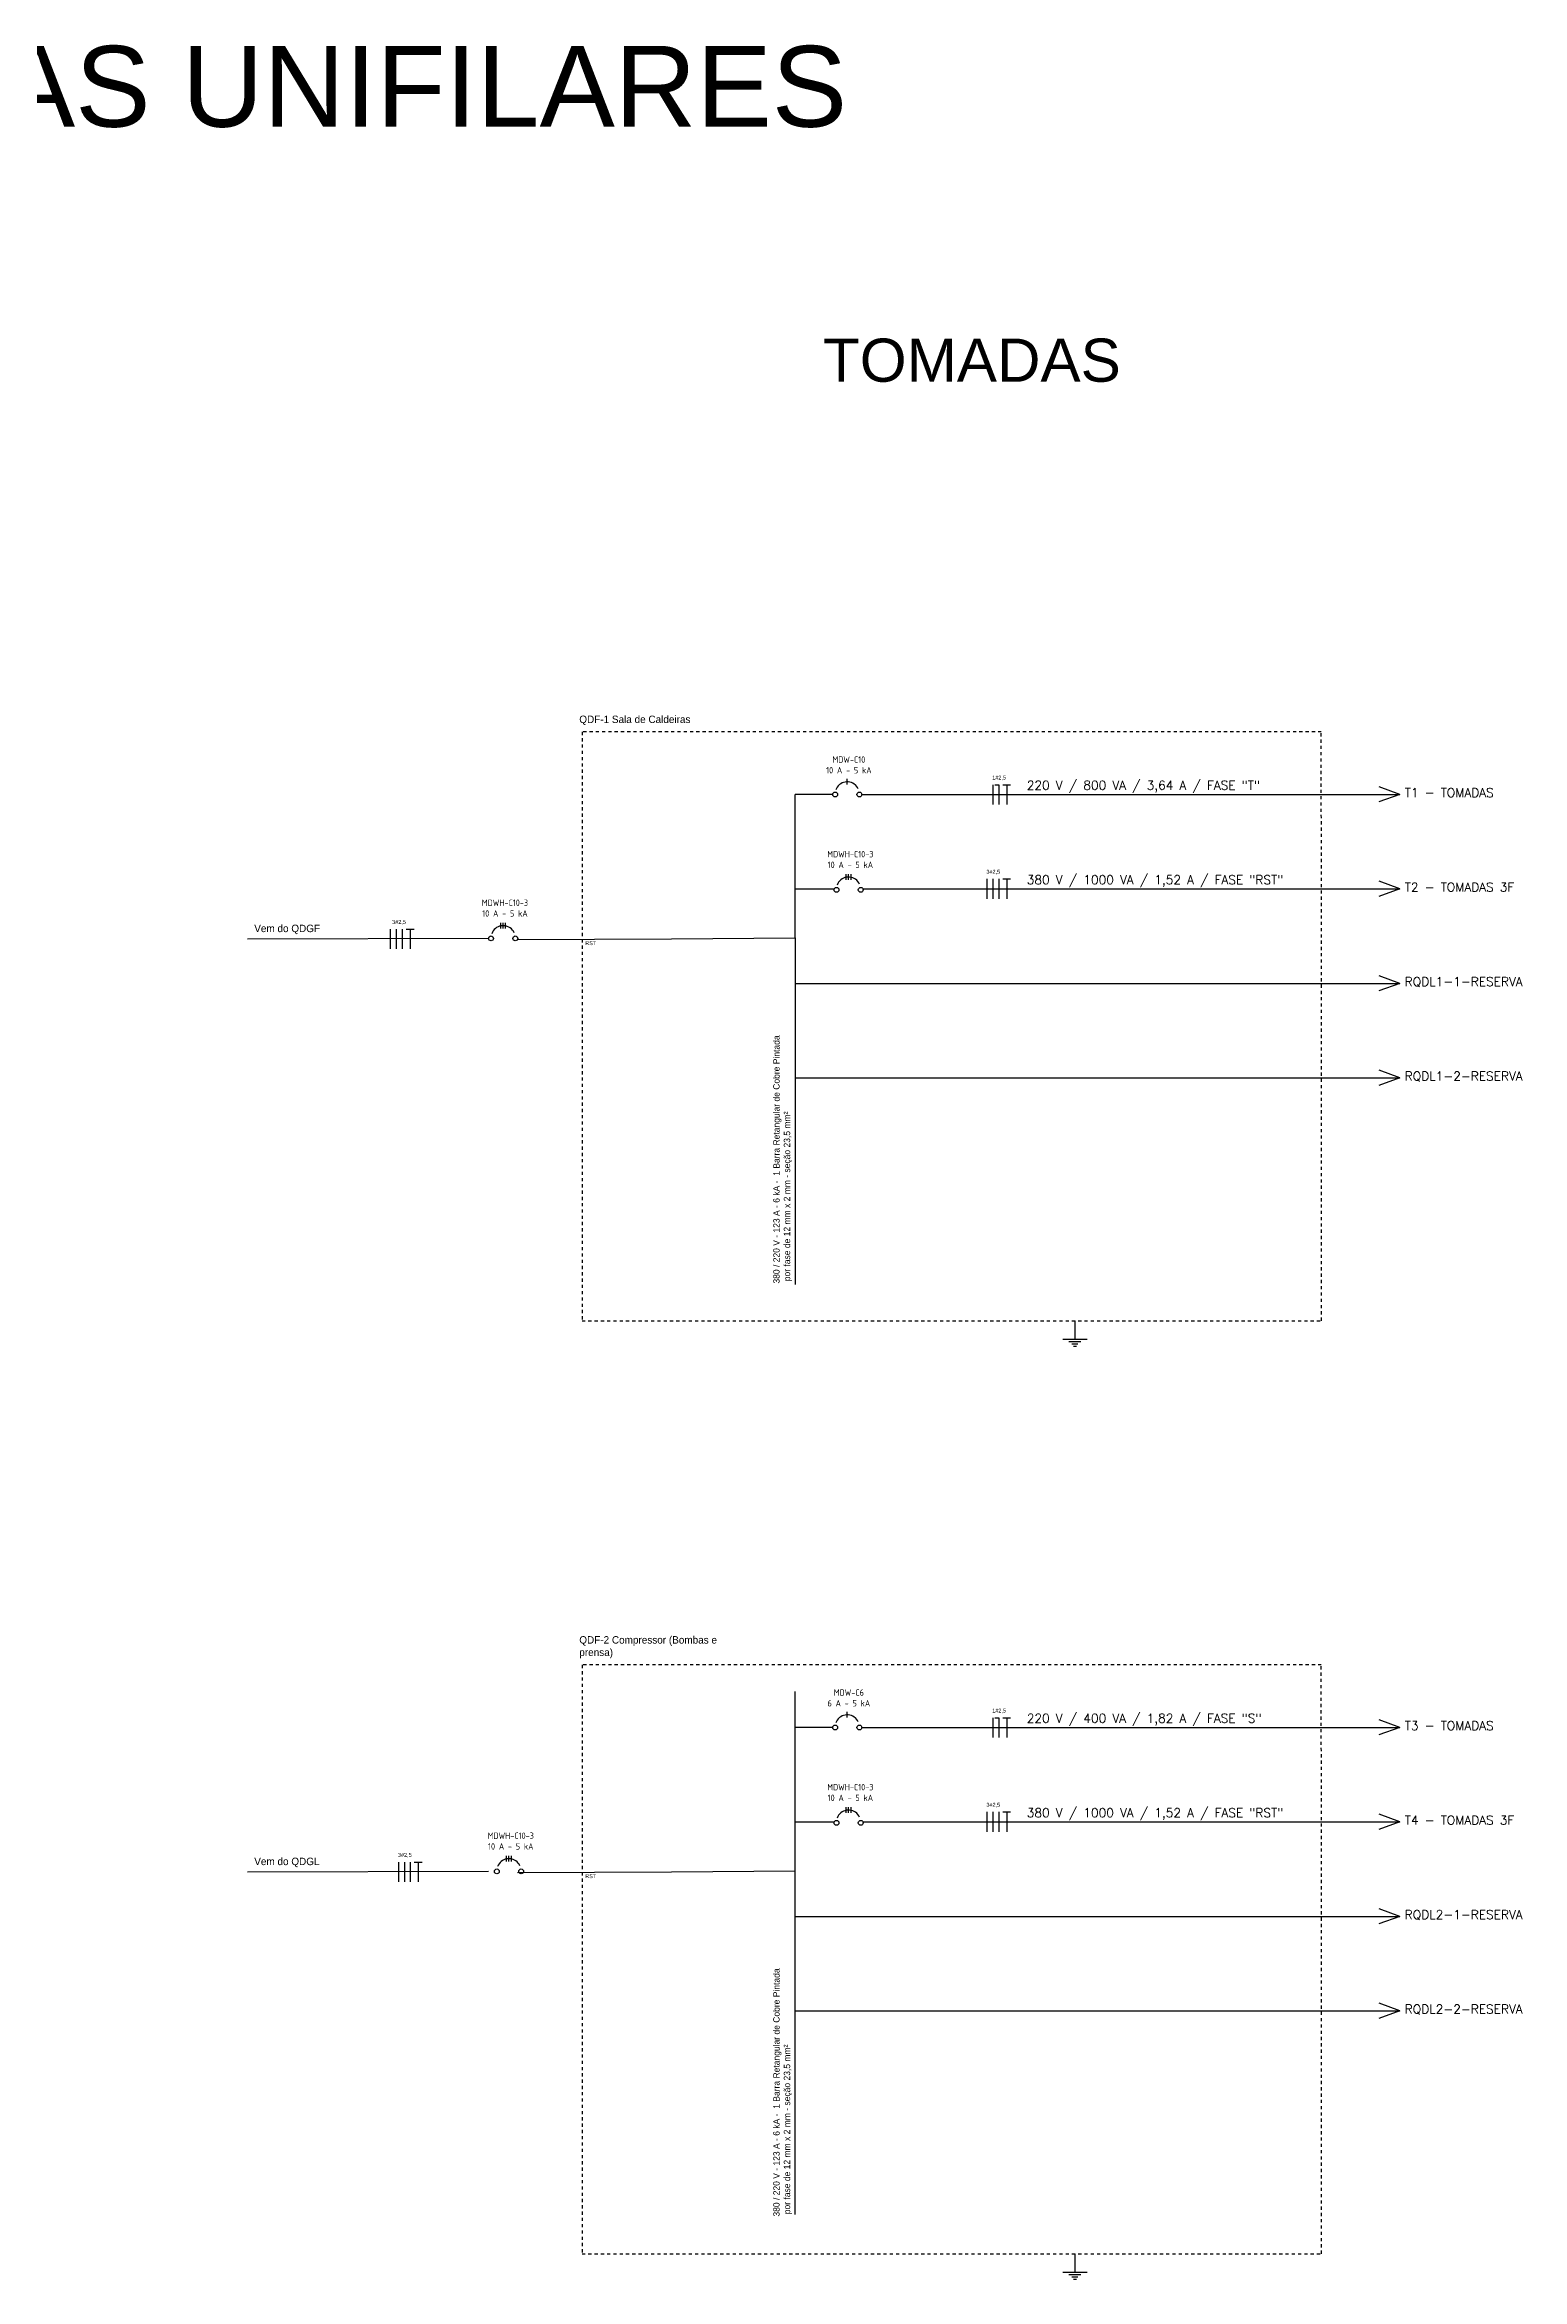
# Model space of a CAD drawing. Extents: x 196 to 565, y -49 to 207.
# Drawn here: x 517.1 to 564.2, y 135.4 to 206.5 of the extents above; entities that cross this region are included whole.
import ezdxf

# ---------------------------------------------------------------- set-up
doc = ezdxf.new("R2010")
doc.units = 0
doc.header["$MEASUREMENT"] = 0
doc.linetypes.add('DASHED2', pattern=[0.375, 0.25, -0.125])
for name, color, linetype in [('_ARQ-TEXTO', 4, 'CONTINUOUS'), ('ELET_UNIFILAR_TEXTO', 4, 'CONTINUOUS'), ('ELET_UNIFILAR_TEXTO2', 4, 'CONTINUOUS'), ('ELT_UNIFILAR_DESENHO', 5, 'CONTINUOUS')]:
    doc.layers.add(name, color=color, linetype=linetype)
doc.styles.add('ARIAL', font='arial.ttf')
doc.styles.add('ROMANS', font='romans')

msp = doc.modelspace()

# ---------------------------------------------------------------- linework, layer by layer
at = {"layer": 'ELT_UNIFILAR_DESENHO', "linetype": 'DASHED2', "ltscale": 0.05}
for p, q in [((557.761, 184.64), (534.222, 184.64)), ((534.222, 184.64), (534.222, 165.897)), ((557.769, 165.897), (557.761, 184.64)), ((534.222, 165.897), (557.769, 165.897)), ((557.761, 154.94), (534.222, 154.94)), ((534.222, 154.94), (534.222, 136.197)), ((557.769, 136.197), (557.761, 154.94)), ((534.222, 136.197), (557.769, 136.197))]:
    msp.add_line(p, q, dxfattribs=at)
at = {"layer": 'ELT_UNIFILAR_DESENHO'}
for p, q in [((542.668, 182.962), (542.668, 183.142)), ((547.301, 182.961), (547.301, 182.329)), ((547.365, 182.961), (547.491, 182.961)), ((547.491, 182.961), (547.491, 182.329)), ((547.616, 182.961), (547.869, 182.961)), ((547.743, 182.961), (547.743, 182.329)), ((560.258, 182.652), (559.607, 182.893)), ((542.205, 182.652), (541.011, 182.652)), ((543.131, 182.652), (560.258, 182.652)), ((560.258, 182.652), (559.597, 182.411)), ((542.632, 179.929), (542.632, 180.109)), ((542.709, 179.929), (542.709, 180.109)), ((542.787, 179.929), (542.787, 180.109)), ((541.011, 179.645), (542.253, 179.645)), ((543.167, 179.645), (560.258, 179.645)), ((547.112, 179.961), (547.112, 179.329)), ((547.301, 179.961), (547.301, 179.329)), ((547.491, 179.961), (547.491, 179.329)), ((547.616, 179.961), (547.869, 179.961)), ((547.743, 179.961), (547.743, 179.329)), ((560.258, 179.645), (559.597, 179.403)), ((560.258, 179.645), (559.607, 179.885)), ((531.634, 178.382), (531.634, 178.562)), ((531.711, 178.382), (531.711, 178.562)), ((531.788, 178.382), (531.788, 178.562)), ((523.573, 178.05), (531.248, 178.073)), ((528.117, 178.366), (528.117, 177.734)), ((528.307, 178.366), (528.307, 177.734)), ((528.496, 178.366), (528.496, 177.734)), ((528.622, 178.366), (528.874, 178.366)), ((528.748, 178.366), (528.748, 177.734)), ((532.168, 178.036), (537.076, 178.05)), ((537.076, 178.05), (541.011, 178.087)), ((541.011, 176.637), (560.258, 176.637)), ((560.258, 176.637), (559.597, 176.395)), ((560.258, 176.637), (559.607, 176.878)), ((541.011, 173.629), (560.258, 173.629)), ((560.258, 173.629), (559.597, 173.388)), ((560.258, 173.629), (559.607, 173.87)), ((549.916, 165.897), (549.916, 165.315)), ((549.53, 165.315), (550.302, 165.315)), ((549.723, 165.238), (550.109, 165.238)), ((549.82, 165.16), (550.013, 165.16)), ((549.868, 165.083), (549.964, 165.083)), ((541.011, 137.446), (541.011, 154.096)), ((542.205, 152.952), (541.011, 152.952)), ((542.668, 153.262), (542.668, 153.442)), ((543.131, 152.952), (560.258, 152.952)), ((547.301, 153.261), (547.301, 152.629)), ((547.365, 153.261), (547.491, 153.261)), ((547.491, 153.261), (547.491, 152.629)), ((547.616, 153.261), (547.869, 153.261)), ((547.743, 153.261), (547.743, 152.629)), ((560.258, 152.952), (559.597, 152.711)), ((560.258, 152.952), (559.607, 153.193)), ((542.632, 150.229), (542.632, 150.409)), ((542.709, 150.229), (542.709, 150.409)), ((542.787, 150.229), (542.787, 150.409)), ((547.112, 150.261), (547.112, 149.629)), ((547.301, 150.261), (547.301, 149.629)), ((547.491, 150.261), (547.491, 149.629)), ((547.616, 150.261), (547.869, 150.261)), ((547.743, 150.261), (547.743, 149.629)), ((560.258, 149.945), (559.607, 150.185)), ((541.011, 149.945), (542.253, 149.945)), ((543.167, 149.945), (560.258, 149.945)), ((560.258, 149.945), (559.597, 149.703)), ((531.819, 148.683), (531.819, 148.863)), ((531.896, 148.683), (531.896, 148.863)), ((531.973, 148.683), (531.973, 148.863)), ((523.573, 148.35), (531.248, 148.373)), ((528.375, 148.666), (528.375, 148.034)), ((528.565, 148.666), (528.565, 148.034)), ((528.754, 148.666), (528.754, 148.034)), ((528.88, 148.666), (529.133, 148.666)), ((529.006, 148.666), (529.006, 148.034)), ((532.168, 148.336), (537.076, 148.35)), ((537.076, 148.35), (541.011, 148.387)), ((541.011, 146.937), (560.258, 146.937)), ((560.258, 146.937), (559.597, 146.696)), ((560.258, 146.937), (559.607, 147.178)), ((541.011, 143.929), (560.258, 143.929)), ((560.258, 143.929), (559.597, 143.688)), ((560.258, 143.929), (559.607, 144.17)), ((549.916, 136.197), (549.916, 135.615)), ((549.53, 135.615), (550.302, 135.615)), ((549.723, 135.538), (550.109, 135.538)), ((549.82, 135.46), (550.013, 135.46)), ((549.868, 135.383), (549.964, 135.383))]:
    msp.add_line(p, q, dxfattribs=at)
at = {"layer": 'ELT_UNIFILAR_DESENHO', "linetype": 'Continuous'}
for q in [(541.011, 182.652), (541.011, 167.049)]:
    msp.add_line((541.011, 178.087), q, dxfattribs=at)
at = {"layer": 'ELT_UNIFILAR_DESENHO'}
for points in [[(543.018, 182.829), (542.993, 182.873), (542.963, 182.914), (542.928, 182.951), (542.889, 182.982), (542.846, 183.008), (542.8, 183.029), (542.751, 183.043), (542.701, 183.051), (542.651, 183.052), (542.6, 183.046), (542.551, 183.034), (542.504, 183.016), (542.46, 182.991), (542.419, 182.962), (542.383, 182.927), (542.351, 182.887), (542.325, 182.844), (542.305, 182.798)], [(543.059, 179.796), (543.035, 179.84), (543.005, 179.881), (542.97, 179.918), (542.931, 179.949), (542.888, 179.975), (542.841, 179.996), (542.793, 180.01), (542.743, 180.018), (542.693, 180.019), (542.642, 180.013), (542.593, 180.001), (542.546, 179.983), (542.502, 179.959), (542.461, 179.929), (542.425, 179.894), (542.393, 179.854), (542.367, 179.811), (542.347, 179.765)], [(532.061, 178.249), (532.037, 178.293), (532.007, 178.334), (531.972, 178.371), (531.933, 178.402), (531.889, 178.428), (531.843, 178.449), (531.795, 178.463), (531.745, 178.47), (531.694, 178.472), (531.644, 178.466), (531.595, 178.454), (531.548, 178.436), (531.504, 178.411), (531.463, 178.382), (531.426, 178.347), (531.395, 178.307), (531.368, 178.264), (531.348, 178.218)], [(543.018, 153.129), (542.993, 153.173), (542.963, 153.214), (542.928, 153.251), (542.889, 153.282), (542.846, 153.308), (542.8, 153.329), (542.751, 153.343), (542.701, 153.351), (542.651, 153.352), (542.6, 153.346), (542.551, 153.334), (542.504, 153.316), (542.46, 153.292), (542.419, 153.262), (542.383, 153.227), (542.351, 153.187), (542.325, 153.144), (542.305, 153.098)], [(543.059, 150.096), (543.035, 150.14), (543.005, 150.181), (542.97, 150.218), (542.931, 150.249), (542.888, 150.275), (542.841, 150.296), (542.793, 150.31), (542.743, 150.318), (542.693, 150.319), (542.642, 150.313), (542.593, 150.301), (542.546, 150.283), (542.502, 150.259), (542.461, 150.229), (542.425, 150.194), (542.393, 150.154), (542.367, 150.111), (542.347, 150.065)], [(532.246, 148.55), (532.222, 148.594), (532.192, 148.635), (532.157, 148.671), (532.118, 148.703), (532.075, 148.729), (532.028, 148.749), (531.98, 148.764), (531.93, 148.771), (531.879, 148.772), (531.829, 148.767), (531.78, 148.755), (531.733, 148.737), (531.689, 148.712), (531.648, 148.682), (531.612, 148.647), (531.58, 148.608), (531.554, 148.565), (531.533, 148.519)]]:
    msp.add_lwpolyline(points, dxfattribs=at)
for centre in [(542.282, 182.647), (543.054, 182.647), (542.324, 179.614), (543.096, 179.614), (531.325, 178.067), (532.098, 178.067), (542.282, 152.947), (543.054, 152.947), (542.324, 149.914), (543.096, 149.914), (531.51, 148.368), (532.283, 148.368)]:
    msp.add_circle(centre, 0.0772, dxfattribs=at)

# ---------------------------------------------------------------- texts
at = {"layer": '_ARQ-TEXTO', "linetype": 'Continuous', "attachment_point": 1, "style": 'ARIAL'}
for s, width, insert, char_height in [('DIAGRAMAS UNIFILARES', 44.48312, (498.903, 206.478), 2.57438), ('{\\H4x;TOMADAS^I}^I', 27.38714, (541.894, 197.161), 0.34325)]:
    msp.add_mtext_dynamic_manual_height_columns(s, width=width, gutter_width=0.687, heights=[0], dxfattribs=dict(at, insert=insert, char_height=char_height))
at = {"layer": 'ELET_UNIFILAR_TEXTO', "attachment_point": 1}
for s, insert, char_height, width in [('QDF-1 Sala de Caldeiras', (534.135, 185.16), 0.23696, 5.02128), ('\\A1;\\pxqc;1#2,5', (547.01, 183.25), 0.12638, 0.9874), ('\\A1;3#2,5', (547.098, 180.251), 0.1264, 0.9874), ('\\A1;3#2,5', (528.176, 178.655), 0.1264, 0.9874), ('QDF-2 Compressor (Bombas e prensa)', (534.135, 155.856), 0.23696, 4.58272), ('\\A1;\\pxqc;1#2,5', (547.01, 153.55), 0.12638, 0.9874), ('\\A1;3#2,5', (547.098, 150.551), 0.1264, 0.9874), ('\\A1;3#2,5', (528.362, 148.956), 0.1264, 0.9874)]:
    msp.add_mtext(s, dxfattribs=dict(at, insert=insert, char_height=char_height, width=width))
at = {"layer": 'ELET_UNIFILAR_TEXTO', "char_height": 0.20406, "width": 3.87486, "attachment_point": 8, "line_spacing_factor": 0.6, "style": 'ARIAL'}
for s, insert in [('\\pxsm1;{\\Fisocp|c0;MDW-C10\\P\\Fisocp2|c0;10 A - 5 kA}', (542.718, 183.318)), ('\\pxsm1;{\\Fisocp|c0;MDWH-C10-3\\P\\Fisocp2|c0;10 A - 5 kA}', (542.766, 180.307)), ('\\pxsm1;{\\Fisocp|c0;MDWH-C10-3\\P\\Fisocp2|c0;10 A - 5 kA}', (531.768, 178.76)), ('\\pxsm1;{\\Fisocp|c0;MDW-C6\\P\\Fisocp2|c0;6 A - 5 kA}', (542.718, 153.618)), ('\\pxsm1;{\\Fisocp|c0;MDWH-C10-3\\P\\Fisocp2|c0;10 A - 5 kA}', (542.766, 150.607)), ('\\pxsm1;{\\Fisocp|c0;MDWH-C10-3\\P\\Fisocp2|c0;10 A - 5 kA}', (531.953, 149.061))]:
    msp.add_mtext(s, dxfattribs=dict(at, insert=insert))
at = {"layer": 'ELET_UNIFILAR_TEXTO', "attachment_point": 1}
for s, insert, char_height in [('Vem do QDGF', (523.786, 178.504), 0.23696), ('RST', (534.324, 177.979), 0.1264), ('RST', (534.324, 177.979), 0.1264), ('Vem do QDGL', (523.786, 148.804), 0.23696), ('RST', (534.324, 148.279), 0.1264), ('RST', (534.324, 148.279), 0.1264)]:
    msp.add_mtext(s, dxfattribs=dict(at, insert=insert, char_height=char_height))
at = {"layer": 'ELET_UNIFILAR_TEXTO', "char_height": 0.202345, "attachment_point": 1, "rotation": 90}
for insert in [(540.31, 167.08), (540.31, 137.38)]:
    msp.add_mtext('\\A1;380 / 220 V - 123 A - 6 kA - {\\A0;\\fArial|b0|i0|c0|p34; \\Ftxt|c0;1 Barra Retangular de Cobre Pintada\\P por fase de 12 mm x 2 mm - seção 23,5 mm\\fArial|b0|i0|c0|p34;²}', dxfattribs=dict(at, insert=insert))
at = {"layer": 'ELET_UNIFILAR_TEXTO2', "char_height": 0.28356, "attachment_point": 1, "style": 'ROMANS'}
for s, insert, width in [('220 V / 800 VA / 3,64 A / FASE "T"', (548.385, 183.084), 9.25609), ('T1 - TOMADAS', (560.419, 182.849), 3.5369), ('380 V / 1000 VA / 1,52 A / FASE "RST"', (548.385, 180.077), 9.86731), ('T2 - TOMADAS 3F', (560.419, 179.841), 4.23737), ('RQDL1-1-RESERVA', (560.419, 176.834), 3.00015), ('RQDL1-2-RESERVA', (560.419, 173.826), 3.00015), ('220 V / 400 VA / 1,82 A / FASE "S"', (548.385, 153.384), 9.25609), ('T3 - TOMADAS', (560.419, 153.149), 4.71987), ('380 V / 1000 VA / 1,52 A / FASE "RST"', (548.385, 150.377), 10.16701), ('T4 - TOMADAS 3F', (560.419, 150.141), 4.43325), ('RQDL2-1-RESERVA', (560.419, 147.134), 3.00015), ('RQDL2-2-RESERVA', (560.419, 144.126), 3.00015)]:
    msp.add_mtext(s, dxfattribs=dict(at, insert=insert, width=width))

doc.saveas('drawing.dxf')
